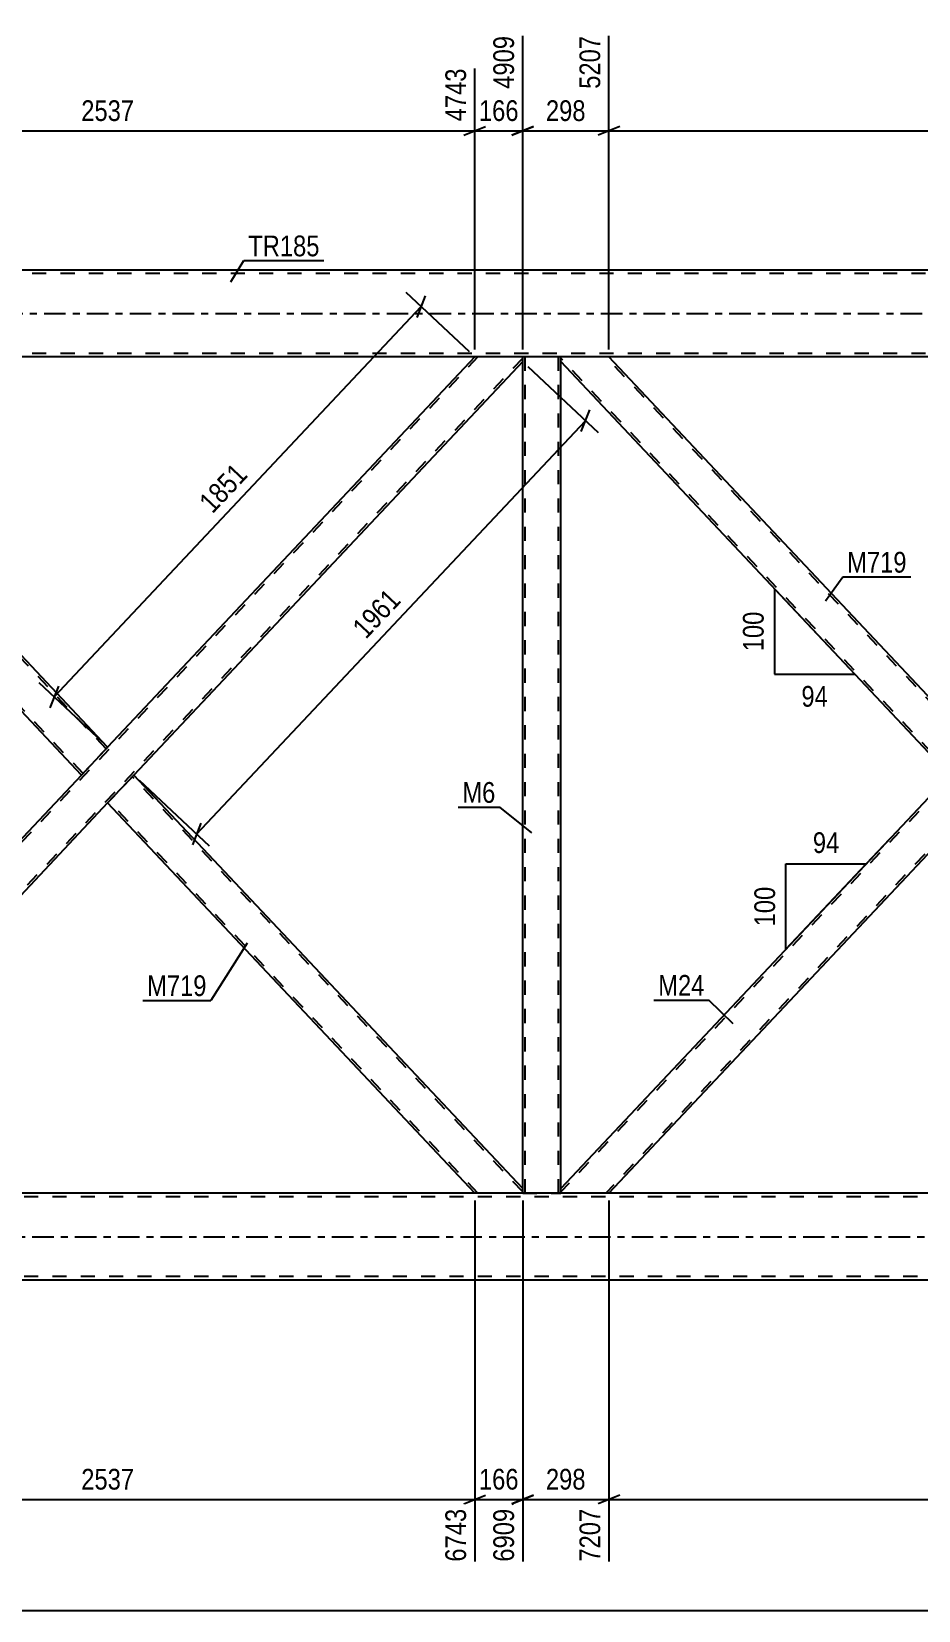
# Model space of a CAD drawing. Header units: millimetres. Extents: x -156 to 1033, y -616 to 225.
# Drawn here: x 110.4 to 232.9, y -179.3 to 39 of the extents above; entities that cross this region are included whole.
import ezdxf

# ---------------------------------------------------------------- set-up
doc = ezdxf.new("R2010")
doc.units = ezdxf.units.MM
doc.linetypes.add('DXK_LINE_DOT2', pattern=[3.9198, 1.9599, -1.9599])
doc.linetypes.add('DXK_LINE_DOT3', pattern=[5.9187, 2.979, -0.9799, 0.9799, -0.9799])
doc.styles.add('Arial Narrow', font='ARIALN.TTF', dxfattribs={"height": 0.2})

# ---------------------------------------------------------------- blocks, each defined once
blk = doc.blocks.new('Part-404205526-1615 - 1399')
at = {"color": 7, "linetype": 'DXK_LINE_DOT2'}
for p, q in [((183.54, -6), (178.26, -6)), ((178.26, -6.66), (178.26, -6)), ((178.58, -121.6), (178.58, -6)), ((183.22, -121.6), (183.22, -6)), ((183.54, -6.66), (183.54, -6)), ((178.26, -121.6), (178.26, -120.94)), ((178.26, -121.6), (183.54, -121.6)), ((183.54, -121.6), (183.54, -120.94))]:
    blk.add_line(p, q, dxfattribs=at)
at = {"color": 2, "linetype": 'Continuous'}
for p, q in [((178.26, -120.94), (178.26, -6.66)), ((183.54, -120.94), (183.54, -6.66))]:
    blk.add_line(p, q, dxfattribs=at)
blk = doc.blocks.new('Part-404205526-1487 - 1399')
at = {"color": 7, "linetype": 'DXK_LINE_DOT2'}
for p, q in [((863.9, -122.08), (-67.1, -122.08)), ((863.9, -121.6), (-56.46, -121.6)), ((863.9, -133.12), (-67.1, -133.12)), ((863.9, -133.6), (48.72, -133.6))]:
    blk.add_line(p, q, dxfattribs=at)
at = {"color": 2, "linetype": 'Continuous'}
for p, q in [((859.1, -121.6), (58.5, -121.6)), ((294.4, -133.6), (76.64, -133.6))]:
    blk.add_line(p, q, dxfattribs=at)
at = {"color": 7, "linetype": 'DXK_LINE_DOT3'}
blk.add_line((-67.1, -127.6), (863.9, -127.6), dxfattribs=at)
blk = doc.blocks.new('Part-404205526-1502 - 1399')
at = {"color": 7, "linetype": 'DXK_LINE_DOT2'}
for p, q in [((919.9, 5.52), (-18.1, 5.52)), ((919.9, -5.52), (-18.1, -5.52))]:
    blk.add_line(p, q, dxfattribs=at)
at = {"color": 2, "linetype": 'Continuous'}
for p, q in [((298.9, 6), (62.91, 6)), ((294.4, -6), (67.41, -6))]:
    blk.add_line(p, q, dxfattribs=at)
at = {"color": 7, "linetype": 'DXK_LINE_DOT3'}
blk.add_line((-18.1, 0), (919.9, 0), dxfattribs=at)
blk = doc.blocks.new('Part-404205526-1680 - 1399')
at = {"color": 7, "linetype": 'DXK_LINE_DOT2'}
for p, q in [((292.07, -6), (183.54, -121.41)), ((298.26, -6.19), (189.73, -121.6)), ((298.26, -6), (291.63, -6)), ((298.26, -6.49), (298.26, -6)), ((240.9, -59.95), (237.28, -63.8)), ((244.53, -63.8), (240.9, -67.65)), ((190.17, -121.6), (183.54, -121.6))]:
    blk.add_line(p, q, dxfattribs=at)
at = {"color": 2, "linetype": 'Continuous'}
for p, q in [((291.63, -6), (240.9, -59.95)), ((298.26, -6.66), (298.26, -6.49)), ((298.26, -6.66), (244.53, -63.8)), ((237.28, -63.8), (183.54, -120.94)), ((240.9, -67.65), (190.17, -121.6)), ((183.54, -121.6), (183.54, -120.94))]:
    blk.add_line(p, q, dxfattribs=at)
blk = doc.blocks.new('Part-404205526-1685 - 1399')
at = {"color": 2, "linetype": 'Continuous'}
for p, q in [((183.54, -6.66), (183.54, -6)), ((240.9, -59.95), (190.17, -6)), ((237.28, -63.8), (183.54, -6.66)), ((240.46, -60.41), (237.28, -63.8)), ((240.9, -59.95), (240.46, -60.41))]:
    blk.add_line(p, q, dxfattribs=at)
at = {"color": 7, "linetype": 'DXK_LINE_DOT2'}
for p, q in [((190.17, -6), (183.54, -6)), ((237.5, -63.57), (183.54, -6.19)), ((240.68, -60.18), (189.73, -6)), ((240.87, -59.98), (240.46, -60.41)), ((237.5, -63.57), (237.51, -63.55))]:
    blk.add_line(p, q, dxfattribs=at)
blk = doc.blocks.new('Part-404205526-1871 - 1399')
at = {"color": 7, "linetype": 'DXK_LINE_DOT2'}
for p, q in [((172.07, -6), (63.54, -121.41)), ((178.26, -6.19), (69.73, -121.6)), ((178.26, -6), (171.63, -6)), ((120.9, -59.95), (117.28, -63.8)), ((124.53, -63.8), (120.9, -67.65)), ((70.17, -121.6), (63.54, -121.6))]:
    blk.add_line(p, q, dxfattribs=at)
at = {"color": 2, "linetype": 'Continuous'}
for p, q in [((171.63, -6), (120.9, -59.95)), ((178.26, -6.66), (178.26, -6)), ((178.26, -6.66), (124.53, -63.8)), ((117.28, -63.8), (63.54, -120.94)), ((120.9, -67.65), (70.17, -121.6)), ((63.54, -121.6), (63.54, -120.94))]:
    blk.add_line(p, q, dxfattribs=at)
blk = doc.blocks.new('Part-404205526-1876 - 1399')
at = {"color": 7, "linetype": 'DXK_LINE_DOT2'}
for p, q in [((70.17, -6), (63.54, -6)), ((63.54, -6.48), (63.54, -6)), ((117.5, -63.57), (63.54, -6.19)), ((120.68, -60.18), (69.73, -6)), ((120.87, -59.98), (120.46, -60.41)), ((117.5, -63.57), (117.51, -63.55))]:
    blk.add_line(p, q, dxfattribs=at)
at = {"color": 2, "linetype": 'Continuous'}
for p, q in [((63.54, -6.66), (63.54, -6.48)), ((120.9, -59.95), (70.17, -6)), ((117.28, -63.8), (63.54, -6.66)), ((120.46, -60.41), (117.28, -63.8)), ((120.9, -59.95), (120.46, -60.41))]:
    blk.add_line(p, q, dxfattribs=at)
blk = doc.blocks.new('Part-404205526-1908 - 1399')
at = {"color": 2, "linetype": 'Continuous'}
for p, q in [((124.53, -63.8), (120.9, -67.65)), ((178.26, -120.94), (124.53, -63.8)), ((171.63, -121.6), (120.9, -67.65)), ((178.26, -121.6), (178.26, -120.94))]:
    blk.add_line(p, q, dxfattribs=at)
at = {"color": 7, "linetype": 'DXK_LINE_DOT2'}
for p, q in [((178.26, -121.41), (124.31, -64.03)), ((121.12, -67.42), (121.14, -67.4)), ((172.07, -121.6), (121.12, -67.42)), ((178.26, -121.6), (171.63, -121.6))]:
    blk.add_line(p, q, dxfattribs=at)
blk = doc.blocks.new('StraightDimension-404205526-16397 - 1399')
at = {"color": 7, "linetype": 'Continuous'}
for p, q in [((178.26, -5), (178.26, 38.36)), ((171.63, -5), (171.63, 33.86)), ((170.13, 24.65), (173.13, 25.85)), ((171.63, 25.25), (178.26, 25.25)), ((179.76, 25.85), (176.76, 24.65))]:
    blk.add_line(p, q, dxfattribs=at)
at = {"color": 0}
blk.add_wipeout([(178.29, 26), (178.29, 30.2), (171.61, 30.2), (171.61, 26)], dxfattribs=at)
at = {"color": 0, "linetype": 'Continuous'}
blk.add_wipeout([(177.66, 38.96), (173.46, 38.96), (173.46, 30.45), (177.66, 30.45)], dxfattribs=at)
at = {"color": 3, "linetype": 'Continuous', "style": 'Arial Narrow'}
blk.add_text('4909', height=2.863, rotation=90.0002, dxfattribs=at).set_placement((177.06, 31.05))
at = {"color": 3, "style": 'Arial Narrow'}
blk.add_text('166', height=2.863, dxfattribs=at).set_placement((172.21, 26.6))
blk = doc.blocks.new('StraightDimension-404205526-20071 - 1399')
at = {"color": 7, "linetype": 'Continuous'}
for p, q in [((171.63, -122.6), (171.63, -172.51)), ((178.26, -122.6), (178.26, -172.51)), ((170.13, -164.5), (173.13, -163.3)), ((179.76, -163.3), (176.76, -164.5)), ((171.63, -163.9), (178.26, -163.9))]:
    blk.add_line(p, q, dxfattribs=at)
at = {"color": 0}
blk.add_wipeout([(178.29, -163.15), (178.29, -158.95), (171.61, -158.95), (171.61, -163.15)], dxfattribs=at)
at = {"color": 0, "linetype": 'Continuous'}
blk.add_wipeout([(177.66, -164.6), (173.46, -164.6), (173.46, -173.11), (177.66, -173.11)], dxfattribs=at)
at = {"color": 3, "style": 'Arial Narrow'}
blk.add_text('166', height=2.863, dxfattribs=at).set_placement((172.21, -162.55))
at = {"color": 3, "linetype": 'Continuous', "style": 'Arial Narrow'}
blk.add_text('6909', height=2.863, rotation=90.0002, dxfattribs=at).set_placement((177.06, -172.51))
blk = doc.blocks.new('StraightDimension-404205526-22824 - 1399')
at = {"color": 7, "linetype": 'Continuous'}
blk.add_line((-81, -179.25), (920.9, -179.25), dxfattribs=at)
blk = doc.blocks.new('AngleDimension-404205526-20726 - 1399')
at = {"color": 7, "linetype": 'Continuous'}
for p, q in [((228.94, -72.67), (225.74, -76.07)), ((214.64, -76.07), (225.74, -76.07)), ((214.64, -87.87), (225.74, -76.07)), ((214.64, -87.87), (214.64, -76.07))]:
    blk.add_line(p, q, dxfattribs=at)
at = {"color": 0}
for points in [[(222.62, -75.17), (222.62, -70.97), (217.76, -70.97), (217.76, -75.17)], [(213.74, -78.63), (209.54, -78.63), (209.54, -85.31), (213.74, -85.31)]]:
    blk.add_wipeout(points, dxfattribs=at)
at = {"color": 3, "style": 'Arial Narrow'}
blk.add_text('94', height=2.863, dxfattribs=at).set_placement((218.36, -74.57))
blk.add_text('100', height=2.863, rotation=90.0002, dxfattribs=at).set_placement((213.14, -84.71))
blk = doc.blocks.new('StraightDimension-404205526-16395 - 1399')
at = {"color": 7, "linetype": 'Continuous'}
for p, q in [((190.17, -5), (190.17, 38.36)), ((291.63, -5), (291.63, 33.86)), ((191.67, 25.85), (188.67, 24.65)), ((190.17, 25.25), (291.63, 25.25)), ((290.13, 24.65), (293.13, 25.85))]:
    blk.add_line(p, q, dxfattribs=at)
at = {"color": 0, "linetype": 'Continuous'}
blk.add_wipeout([(291.03, 34.46), (286.83, 34.46), (286.83, 25.95), (291.03, 25.95)], dxfattribs=at)
at = {"color": 0}
blk.add_wipeout([(245.16, 26), (245.16, 30.2), (236.65, 30.2), (236.65, 26)], dxfattribs=at)
at = {"color": 3, "linetype": 'Continuous', "style": 'Arial Narrow'}
blk.add_text('7743', height=2.863, rotation=90.0002, dxfattribs=at).set_placement((290.43, 26.55))
at = {"color": 3, "style": 'Arial Narrow'}
blk.add_text('2537', height=2.863, dxfattribs=at).set_placement((237.25, 26.6))
blk = doc.blocks.new('StraightDimension-404205526-16396 - 1399')
at = {"color": 7, "linetype": 'Continuous'}
for p, q in [((178.26, -5), (178.26, 38.36)), ((190.17, -5), (190.17, 38.36)), ((176.76, 24.65), (179.76, 25.85)), ((178.26, 25.25), (190.17, 25.25)), ((191.67, 25.85), (188.67, 24.65))]:
    blk.add_line(p, q, dxfattribs=at)
at = {"color": 0}
blk.add_wipeout([(187.56, 26), (187.56, 30.2), (180.87, 30.2), (180.87, 26)], dxfattribs=at)
at = {"color": 0, "linetype": 'Continuous'}
blk.add_wipeout([(189.57, 38.96), (185.37, 38.96), (185.37, 30.45), (189.57, 30.45)], dxfattribs=at)
at = {"color": 3, "linetype": 'Continuous', "style": 'Arial Narrow'}
blk.add_text('5207', height=2.863, rotation=90.0002, dxfattribs=at).set_placement((188.97, 31.05))
at = {"color": 3, "style": 'Arial Narrow'}
blk.add_text('298', height=2.863, dxfattribs=at).set_placement((181.47, 26.6))
blk = doc.blocks.new('StraightDimension-404205526-16398 - 1399')
at = {"color": 7, "linetype": 'Continuous'}
for p, q in [((70.17, -5), (70.17, 38.36)), ((171.63, -5), (171.63, 33.86)), ((71.67, 25.85), (68.67, 24.65)), ((70.17, 25.25), (171.63, 25.25)), ((170.13, 24.65), (173.13, 25.85))]:
    blk.add_line(p, q, dxfattribs=at)
at = {"color": 0, "linetype": 'Continuous'}
blk.add_wipeout([(171.03, 34.46), (166.83, 34.46), (166.83, 25.95), (171.03, 25.95)], dxfattribs=at)
at = {"color": 0}
blk.add_wipeout([(125.16, 26), (125.16, 30.2), (116.65, 30.2), (116.65, 26)], dxfattribs=at)
at = {"color": 3, "linetype": 'Continuous', "style": 'Arial Narrow'}
blk.add_text('4743', height=2.863, rotation=90.0002, dxfattribs=at).set_placement((170.43, 26.55))
at = {"color": 3, "style": 'Arial Narrow'}
blk.add_text('2537', height=2.863, dxfattribs=at).set_placement((117.25, 26.6))
blk = doc.blocks.new('StraightDimension-404205526-20069 - 1399')
at = {"color": 7, "linetype": 'Continuous'}
for p, q in [((190.17, -122.6), (190.17, -172.51)), ((291.63, -122.6), (291.63, -172.51)), ((191.67, -163.3), (188.67, -164.5)), ((290.13, -164.5), (293.13, -163.3)), ((190.17, -163.9), (291.63, -163.9))]:
    blk.add_line(p, q, dxfattribs=at)
at = {"color": 0}
blk.add_wipeout([(245.16, -163.15), (245.16, -158.95), (236.65, -158.95), (236.65, -163.15)], dxfattribs=at)
at = {"color": 0, "linetype": 'Continuous'}
blk.add_wipeout([(291.03, -164.6), (286.83, -164.6), (286.83, -173.11), (291.03, -173.11)], dxfattribs=at)
at = {"color": 3, "style": 'Arial Narrow'}
blk.add_text('2537', height=2.863, dxfattribs=at).set_placement((237.25, -162.55))
at = {"color": 3, "linetype": 'Continuous', "style": 'Arial Narrow'}
blk.add_text('9743', height=2.863, rotation=90.0002, dxfattribs=at).set_placement((290.43, -172.51))
blk = doc.blocks.new('StraightDimension-404205526-20070 - 1399')
at = {"color": 7, "linetype": 'Continuous'}
for p, q in [((178.26, -122.6), (178.26, -172.51)), ((190.17, -122.6), (190.17, -172.51)), ((176.76, -164.5), (179.76, -163.3)), ((191.67, -163.3), (188.67, -164.5)), ((178.26, -163.9), (190.17, -163.9))]:
    blk.add_line(p, q, dxfattribs=at)
at = {"color": 0}
blk.add_wipeout([(187.56, -163.15), (187.56, -158.95), (180.87, -158.95), (180.87, -163.15)], dxfattribs=at)
at = {"color": 0, "linetype": 'Continuous'}
blk.add_wipeout([(189.57, -164.6), (185.37, -164.6), (185.37, -173.11), (189.57, -173.11)], dxfattribs=at)
at = {"color": 3, "style": 'Arial Narrow'}
blk.add_text('298', height=2.863, dxfattribs=at).set_placement((181.47, -162.55))
at = {"color": 3, "linetype": 'Continuous', "style": 'Arial Narrow'}
blk.add_text('7207', height=2.863, rotation=90.0002, dxfattribs=at).set_placement((188.97, -172.51))
blk = doc.blocks.new('StraightDimension-404205526-20072 - 1399')
at = {"color": 7, "linetype": 'Continuous'}
for p, q in [((70.17, -122.6), (70.17, -172.51)), ((171.63, -122.6), (171.63, -172.51)), ((71.67, -163.3), (68.67, -164.5)), ((170.13, -164.5), (173.13, -163.3)), ((70.17, -163.9), (171.63, -163.9))]:
    blk.add_line(p, q, dxfattribs=at)
at = {"color": 0}
blk.add_wipeout([(125.16, -163.15), (125.16, -158.95), (116.65, -158.95), (116.65, -163.15)], dxfattribs=at)
at = {"color": 0, "linetype": 'Continuous'}
blk.add_wipeout([(171.03, -164.6), (166.83, -164.6), (166.83, -173.11), (171.03, -173.11)], dxfattribs=at)
at = {"color": 3, "style": 'Arial Narrow'}
blk.add_text('2537', height=2.863, dxfattribs=at).set_placement((117.25, -162.55))
at = {"color": 3, "linetype": 'Continuous', "style": 'Arial Narrow'}
blk.add_text('6743', height=2.863, rotation=90.0002, dxfattribs=at).set_placement((170.43, -172.51))
blk = doc.blocks.new('StraightDimension-404205526-20398 - 1399')
at = {"color": 7, "linetype": 'Continuous'}
for p, q in [((170.91, -5.31), (162.17, 2.9)), ((163.66, -0.56), (164.84, 2.45)), ((113.52, -53), (164.25, 0.95)), ((120.17, -59.26), (111.44, -51.05)), ((114.11, -51.5), (112.93, -54.5))]:
    blk.add_line(p, q, dxfattribs=at)
at = {"color": 0}
blk.add_wipeout([(141.25, -22.41), (138.19, -19.54), (132.36, -25.74), (135.42, -28.61)], dxfattribs=at)
at = {"color": 3, "style": 'Arial Narrow'}
blk.add_text('1851', height=2.863, rotation=46.7591, dxfattribs=at).set_placement((135.39, -27.77))
blk = doc.blocks.new('StraightDimension-404205526-20419 - 1399')
at = {"color": 7, "linetype": 'Continuous'}
for p, q in [((178.99, -7.35), (188.68, -16.46)), ((133.2, -71.95), (186.93, -14.82)), ((186.34, -16.32), (187.52, -13.31)), ((125.25, -64.49), (134.94, -73.6)), ((133.79, -70.45), (132.61, -73.46))]:
    blk.add_line(p, q, dxfattribs=at)
at = {"color": 0}
blk.add_wipeout([(162.43, -39.77), (159.37, -36.89), (153.54, -43.09), (156.6, -45.97)], dxfattribs=at)
at = {"color": 3, "style": 'Arial Narrow'}
blk.add_text('1961', height=2.863, rotation=46.7591, dxfattribs=at).set_placement((156.58, -45.12))
blk = doc.blocks.new('AngleDimension-404205526-20712 - 1399')
at = {"color": 7, "linetype": 'Continuous'}
for p, q in [((213.06, -38.05), (224.16, -49.85)), ((213.06, -38.05), (213.06, -49.85)), ((216.02, -41.2), (224.16, -49.85)), ((213.06, -49.85), (224.16, -49.85))]:
    blk.add_line(p, q, dxfattribs=at)
at = {"color": 0}
for points in [[(212.16, -40.61), (207.96, -40.61), (207.96, -47.29), (212.16, -47.29)], [(221.04, -54.95), (221.04, -50.75), (216.18, -50.75), (216.18, -54.95)]]:
    blk.add_wipeout(points, dxfattribs=at)
at = {"color": 3, "style": 'Arial Narrow'}
blk.add_text('100', height=2.863, rotation=90.0002, dxfattribs=at).set_placement((211.56, -46.69))
blk.add_text('94', height=2.863, dxfattribs=at).set_placement((216.78, -54.35))
blk = doc.blocks.new('Mark-404205526-1498 - 1399')
at = {"color": 0}
blk.add_wipeout([(150.19, 7.9), (150.19, 10.9), (140.33, 10.9), (140.33, 7.9)], dxfattribs=at)
blk.add_wipeout([(150.19, 7.9), (150.19, 10.9), (140.33, 10.9), (140.33, 7.9)], dxfattribs=at)
at = {"color": 30, "linetype": 'Continuous'}
for p, q in [((137.92, 4.36), (139.73, 7.3)), ((139.73, 7.3), (150.79, 7.3))]:
    blk.add_line(p, q, dxfattribs=at)
at = {"color": 3, "style": 'Arial Narrow'}
blk.add_text('TR185', height=2.863, dxfattribs=at).set_placement((140.33, 7.9))
blk = doc.blocks.new('Mark-404205526-1611 - 1399')
at = {"color": 0}
blk.add_wipeout([(174.48, -67.63), (174.48, -64.63), (169.92, -64.63), (169.92, -67.63)], dxfattribs=at)
blk.add_wipeout([(174.48, -67.63), (174.48, -64.63), (169.92, -64.63), (169.92, -67.63)], dxfattribs=at)
at = {"color": 30, "linetype": 'Continuous'}
for p in [(169.32, -68.23), (179.53, -71.77)]:
    blk.add_line(p, (175.08, -68.23), dxfattribs=at)
at = {"color": 3, "style": 'Arial Narrow'}
blk.add_text('M6', height=2.863, dxfattribs=at).set_placement((169.92, -67.63))
blk = doc.blocks.new('Mark-404205526-1676 - 1399')
at = {"color": 0}
blk.add_wipeout([(203.39, -94.29), (203.39, -91.29), (196.99, -91.29), (196.99, -94.29)], dxfattribs=at)
blk.add_wipeout([(203.39, -94.29), (203.39, -91.29), (196.99, -91.29), (196.99, -94.29)], dxfattribs=at)
at = {"color": 30, "linetype": 'Continuous'}
for p in [(196.39, -94.89), (207.35, -98.17)]:
    blk.add_line(p, (203.99, -94.89), dxfattribs=at)
at = {"color": 3, "style": 'Arial Narrow'}
blk.add_text('M24', height=2.863, dxfattribs=at).set_placement((196.99, -94.29))
blk = doc.blocks.new('Mark-404205526-1681 - 1399')
at = {"color": 0}
blk.add_wipeout([(231.32, -35.82), (231.32, -32.82), (223.1, -32.82), (223.1, -35.82)], dxfattribs=at)
blk.add_wipeout([(231.32, -35.82), (231.32, -32.82), (223.1, -32.82), (223.1, -35.82)], dxfattribs=at)
at = {"color": 30, "linetype": 'Continuous'}
for p, q in [((220.13, -39.72), (222.5, -36.42)), ((222.5, -36.42), (231.92, -36.42))]:
    blk.add_line(p, q, dxfattribs=at)
at = {"color": 3, "style": 'Arial Narrow'}
blk.add_text('M719', height=2.863, dxfattribs=at).set_placement((223.1, -35.82))
blk = doc.blocks.new('Mark-404205526-1904 - 1399')
at = {"color": 0}
blk.add_wipeout([(134.57, -94.34), (134.57, -91.34), (126.35, -91.34), (126.35, -94.34)], dxfattribs=at)
blk.add_wipeout([(134.57, -94.34), (134.57, -91.34), (126.35, -91.34), (126.35, -94.34)], dxfattribs=at)
at = {"color": 30, "linetype": 'Continuous'}
for p in [(140.19, -87.04), (125.75, -94.94)]:
    blk.add_line(p, (135.17, -94.94), dxfattribs=at)
at = {"color": 3, "style": 'Arial Narrow'}
blk.add_text('M719', height=2.863, dxfattribs=at).set_placement((126.35, -94.34))

msp = doc.modelspace()

# ---------------------------------------------------------------- block references
for name in ['Part-404205526-1502 - 1399', 'Part-404205526-1871 - 1399', 'Part-404205526-1876 - 1399', 'Part-404205526-1615 - 1399', 'Part-404205526-1680 - 1399', 'Part-404205526-1685 - 1399', 'Part-404205526-1908 - 1399', 'Part-404205526-1487 - 1399']:
    msp.add_blockref(name, (0, 0))

# ---------------------------------------------------------------- next in the draw order: block references
for name in ['StraightDimension-404205526-16397 - 1399', 'StraightDimension-404205526-16395 - 1399', 'StraightDimension-404205526-20071 - 1399']:
    msp.add_blockref(name, (0, 0))

# ---------------------------------------------------------------- next in the draw order: block references
for name in ['StraightDimension-404205526-16398 - 1399', 'StraightDimension-404205526-16396 - 1399', 'StraightDimension-404205526-22824 - 1399']:
    msp.add_blockref(name, (0, 0))

# ---------------------------------------------------------------- next in the draw order: block references
for name in ['Mark-404205526-1498 - 1399', 'StraightDimension-404205526-20398 - 1399', 'AngleDimension-404205526-20712 - 1399', 'AngleDimension-404205526-20726 - 1399', 'Mark-404205526-1904 - 1399', 'Mark-404205526-1676 - 1399', 'StraightDimension-404205526-20072 - 1399', 'StraightDimension-404205526-20069 - 1399']:
    msp.add_blockref(name, (0, 0))

# ---------------------------------------------------------------- next in the draw order: block references
for name in ['StraightDimension-404205526-20419 - 1399', 'Mark-404205526-1681 - 1399', 'StraightDimension-404205526-20070 - 1399']:
    msp.add_blockref(name, (0, 0))

# ---------------------------------------------------------------- next in the draw order: block references
msp.add_blockref('Mark-404205526-1611 - 1399', (0, 0))

doc.saveas('drawing.dxf')
